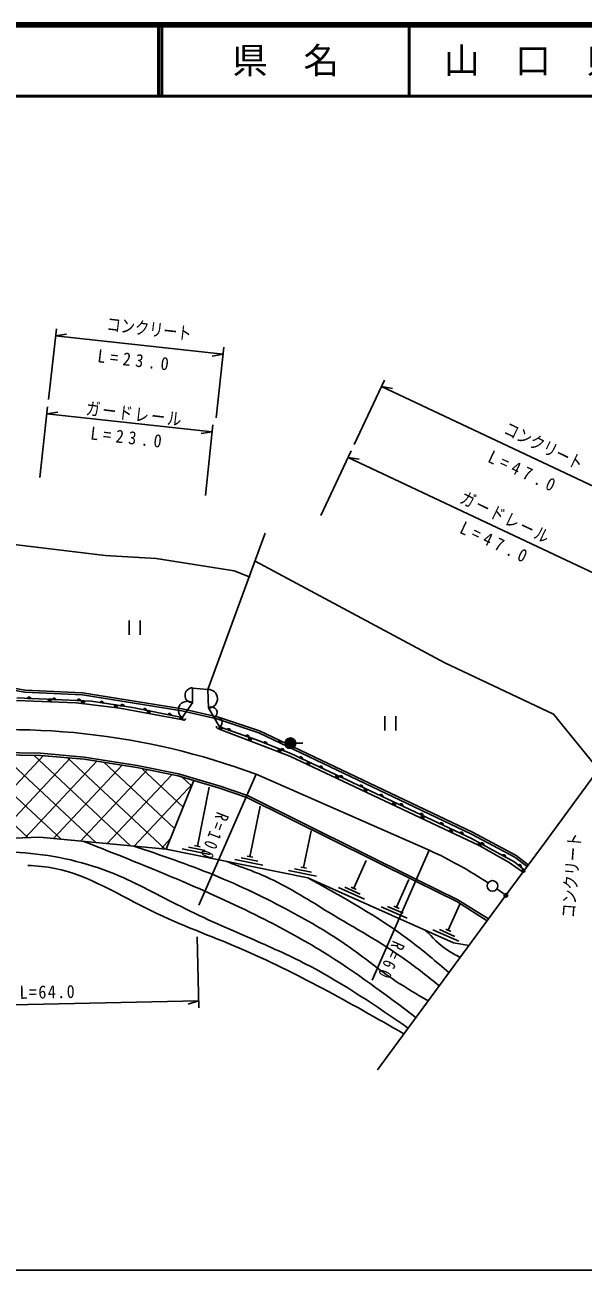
# Model space of a CAD drawing. Units: millimetres, scale not verified. Extents: x 40000 to 680000, y 20000 to 380000.
# Drawn here: x 278992 to 357417, y 205000 to 380000 of the extents above; entities that cross this region are included whole.
import ezdxf
from ezdxf.enums import TextEntityAlignment as Align

# ---------------------------------------------------------------- set-up
doc = ezdxf.new("R2010")
doc.units = ezdxf.units.MM
doc.header["$LTSCALE"] = 1000
doc.header["$PDMODE"] = 32
doc.header["$PDSIZE"] = 500
for name, color, linetype, lineweight in [('M-BGD', 7, 'Continuous', 25), ('M-TTL', 2, 'Continuous', 140), ('M-TTL-BAND', 7, 'Continuous', 25), ('M-TTL-LINE', 7, 'Continuous', 50), ('M-TTL-TXT', 7, 'Continuous', 13)]:
    doc.layers.add(name, color=color, linetype=linetype, lineweight=lineweight)
doc.layers.add('M-OTRS', color=6, linetype='Continuous')
doc.styles.add('ＭＳ ゴシック', font='')
doc.styles.get('ＭＳ ゴシック').set_extended_font_data('MS Gothic')

msp = doc.modelspace()

# ---------------------------------------------------------------- hatches: boundary and pattern name
at = {"layer": 'M-BGD'}
h = msp.add_hatch(dxfattribs=at)
h.set_pattern_fill('USER', color=256, style=0, pattern_type=2)
h.set_pattern_definition([(226.9006, (282773, 414668), (2190.51, -2049.8), []), (316.9006, (282773, 414668), (2049.8, 2190.51), [])])
h.paths.add_polyline_path([(238044, 272414), (263392, 276618), (269355, 277227), (275258, 277423), (281172, 277336), (287302, 276810), (294723, 275627), (300504, 274444), (302744, 273787), (298841, 264152), (287280, 265245), (281048, 265834), (265468, 265249), (251180, 268676), (249777, 269052), (239573, 267224)])

# ---------------------------------------------------------------- linework, layer by layer
for p, q in [((282324, 327336), (283408, 337277)), ((283299, 336283), (284836, 336538)), ((283299, 336283), (306839, 333718)), ((306947, 334712), (305863, 324771)), ((306839, 333718), (305302, 333463)), ((325265, 321022), (329528, 330068)), ((329101, 329164), (371604, 309138)), ((329101, 329164), (330637, 328904)), ((281099, 316381), (282172, 326323)), ((282065, 325329), (283601, 325586)), ((282065, 325329), (305309, 322819)), ((305416, 323813), (304343, 313871)), ((305309, 322819), (303773, 322563)), ((320577, 311071), (324839, 320117)), ((324413, 319213), (366916, 299188)), ((324413, 319213), (325949, 318953)), ((304706, 286600), (312763, 308556)), ((293658, 296290), (293658, 294290)), ((295178, 294290), (295178, 296290)), ((279826, 285353), (279367, 285373)), ((279378, 285403), (279817, 285383)), ((279809, 285414), (279389, 285432)), ((279420, 285461), (279780, 285445)), ((279751, 285476), (279452, 285490)), ((279503, 285517), (279703, 285509)), ((283301, 285260), (282881, 285278)), ((282913, 285307), (283272, 285291)), ((283244, 285322), (282944, 285335)), ((282995, 285363), (283195, 285354)), ((302542, 284732), (302542, 286797)), ((302542, 286797), (304706, 286600)), ((304706, 286600), (304804, 284043)), ((277813, 285073), (286178, 284729)), ((283318, 285199), (282859, 285219)), ((282870, 285249), (283310, 285229)), ((286178, 284729), (292330, 283991)), ((286811, 285045), (286351, 285065)), ((286362, 285094), (286802, 285075)), ((286793, 285105), (286374, 285124)), ((286405, 285153), (286765, 285137)), ((286736, 285168), (286436, 285181)), ((286487, 285209), (286687, 285200)), ((290008, 284722), (289553, 284791)), ((289567, 284819), (290002, 284753)), ((289997, 284784), (289582, 284847)), ((289616, 284872), (289972, 284818)), ((289947, 284852), (289650, 284898)), ((289704, 284920), (289902, 284890)), ((292330, 283991), (300941, 282367)), ((292908, 284280), (292454, 284349)), ((292468, 284377), (292903, 284311)), ((292898, 284342), (292482, 284405)), ((292517, 284431), (292872, 284376)), ((292847, 284411), (292551, 284456)), ((292605, 284478), (292802, 284448)), ((296094, 283701), (295643, 283791)), ((295658, 283819), (296090, 283733)), ((296086, 283764), (295674, 283846)), ((295709, 283870), (296062, 283799)), ((296039, 283835), (295745, 283893)), ((295800, 283913), (295996, 283874)), ((301030, 283607), (305953, 282471)), ((301069, 282676), (302542, 284732)), ((301097, 283900), (306020, 282764)), ((304804, 284043), (306328, 281329)), ((299565, 283007), (299114, 283097)), ((299129, 283125), (299561, 283038)), ((299557, 283070), (299145, 283152)), ((299180, 283176), (299533, 283105)), ((299510, 283140), (299216, 283199)), ((299271, 283219), (299467, 283180)), ((300941, 282367), (301236, 282311)), ((329579, 282850), (329579, 280850)), ((331099, 280850), (331099, 282850)), ((306123, 281096), (306404, 280989)), ((306404, 280989), (316214, 277249)), ((307859, 280830), (307424, 280981)), ((307443, 281006), (307859, 280861)), ((307859, 280893), (307463, 281031)), ((307501, 281049), (307841, 280931)), ((307822, 280969), (307539, 281068)), ((307596, 281080), (307785, 281014)), ((310465, 279925), (310030, 280076)), ((310049, 280101), (310465, 279957)), ((310465, 279988), (310069, 280126)), ((310107, 280145), (310447, 280027)), ((310428, 280065), (310145, 280163)), ((310202, 280175), (310391, 280109)), ((312964, 278978), (312538, 279150)), ((312558, 279174), (312966, 279009)), ((312968, 279041), (312579, 279198)), ((312618, 279215), (312951, 279080)), ((312935, 279119), (312657, 279231)), ((312714, 279240), (312900, 279166)), ((315552, 279142), (314562, 279280)), ((315333, 278151), (315055, 278264)), ((315113, 278273), (315298, 278198)), ((317045, 279038), (318045, 279038)), ((315362, 278010), (314936, 278182)), ((314956, 278206), (315364, 278042)), ((315366, 278073), (314977, 278230)), ((315016, 278247), (315350, 278112)), ((316214, 277249), (342804, 264654)), ((317970, 276852), (317553, 277048)), ((317575, 277071), (317973, 276884)), ((317977, 276915), (317597, 277094)), ((317637, 277108), (317963, 276955)), ((317948, 276995), (317676, 277122)), ((317734, 277128), (317916, 277043)), ((320793, 275529), (320376, 275725)), ((320398, 275748), (320796, 275561)), ((320800, 275592), (320420, 275771)), ((320460, 275785), (320786, 275632)), ((320771, 275672), (320500, 275799)), ((320558, 275805), (320739, 275720)), ((303407, 256276), (311462, 274697)), ((311462, 274697), (335799, 264006)), ((323616, 274206), (323199, 274402)), ((323221, 274425), (323620, 274238)), ((323623, 274269), (323243, 274448)), ((323283, 274462), (323609, 274309)), ((323594, 274349), (323323, 274476)), ((323381, 274482), (323562, 274397)), ((326439, 272883), (326022, 273079)), ((326044, 273102), (326443, 272915)), ((326446, 272946), (326066, 273124)), ((326106, 273139), (326432, 272986)), ((326417, 273026), (326146, 273153)), ((326204, 273159), (326385, 273074)), ((303224, 264589), (304902, 272856)), ((329262, 271560), (328846, 271756)), ((328867, 271779), (329266, 271592)), ((329269, 271623), (328889, 271801)), ((328929, 271816), (329255, 271663)), ((329241, 271703), (328969, 271830)), ((329027, 271836), (329208, 271751)), ((310616, 263089), (312057, 270193)), ((332085, 270237), (331669, 270433)), ((331690, 270456), (332089, 270269)), ((332093, 270300), (331712, 270478)), ((331752, 270493), (332078, 270340)), ((332064, 270380), (331792, 270507)), ((331850, 270513), (332031, 270428)), ((334908, 268914), (334492, 269110)), ((334514, 269132), (334912, 268946)), ((334916, 268977), (334535, 269155)), ((334575, 269170), (334901, 269017)), ((334887, 269057), (334615, 269184)), ((334673, 269190), (334854, 269105)), ((337731, 267591), (337315, 267787)), ((337337, 267809), (337735, 267623)), ((337739, 267654), (337358, 267832)), ((337398, 267847), (337724, 267694)), ((337710, 267734), (337438, 267861)), ((337496, 267867), (337677, 267782)), ((318143, 261562), (319190, 266725)), ((340555, 266268), (340138, 266464)), ((340160, 266486), (340558, 266300)), ((340562, 266331), (340182, 266509)), ((340221, 266524), (340547, 266371)), ((340533, 266411), (340261, 266538)), ((340319, 266544), (340500, 266459)), ((304321, 263958), (301969, 264435)), ((303616, 264509), (302832, 264668)), ((342804, 264654), (347036, 262292)), ((343475, 264750), (343073, 264974)), ((343097, 264995), (343481, 264781)), ((343487, 264812), (343120, 265016)), ((343161, 265028), (343475, 264853)), ((343464, 264894), (343202, 265040)), ((343260, 265042), (343435, 264945)), ((305025, 263407), (301105, 264202)), ((312417, 261907), (308497, 262703)), ((311712, 262459), (309360, 262936)), ((311008, 263010), (310224, 263169)), ((325185, 258672), (326923, 262576)), ((335799, 264006), (327766, 245739)), ((346505, 263067), (346103, 263291)), ((346126, 263312), (346511, 263098)), ((346516, 263129), (346149, 263333)), ((346190, 263345), (346505, 263170)), ((346493, 263211), (346231, 263357)), ((346289, 263359), (346464, 263262)), ((319943, 260380), (316023, 261176)), ((319239, 260931), (316887, 261409)), ((318535, 261482), (317750, 261642)), ((347036, 262292), (348906, 260964)), ((348697, 261651), (348335, 261934)), ((348361, 261952), (348708, 261680)), ((348718, 261710), (348388, 261969)), ((348430, 261974), (348713, 261752)), ((348708, 261794), (348472, 261979)), ((348530, 261972), (348687, 261849)), ((348906, 260964), (348967, 260921)), ((331200, 255993), (332940, 259902)), ((326686, 257127), (323032, 258754)), ((326118, 257818), (323926, 258794)), ((325550, 258509), (324819, 258834)), ((332701, 254449), (329047, 256076)), ((332133, 255140), (329941, 256116)), ((331565, 255831), (330834, 256156)), ((338480, 252752), (340121, 256436)), ((339982, 251208), (336328, 252834)), ((339414, 251898), (337222, 252875)), ((338846, 252589), (338115, 252915)), ((303422, 241840), (303210, 251837)), ((238700, 241466), (303401, 242839)), ((303401, 242839), (301910, 242388))]:
    msp.add_line(p, q, dxfattribs=at)
for points in [[(257804, 308287), (260034, 309447), (261105, 309581), (263381, 308778), (265032, 308466), (290263, 305432), (297423, 304986), (303670, 304004), (308399, 303290), (310630, 302398)], [(311328, 304644), (337995, 290323), (353282, 283140), (359574, 275334)], [(251132, 285823), (263617, 287737), (273595, 287441), (279020, 286515), (287097, 286136), (301077, 283903)], [(251178, 285526), (263636, 287436), (273565, 287141), (278988, 286216), (287066, 285837), (301030, 283607)], [(277849, 285410), (288326, 284948), (294127, 284064), (301069, 282676)], [(301577, 282501), (301570, 282462), (301539, 282407), (301500, 282363), (301442, 282323), (301387, 282303), (301315, 282296), (301236, 282311)], [(305953, 282471), (311843, 280494), (341748, 266265), (347849, 263025), (349542, 261703)], [(306048, 282756), (311956, 280772), (341883, 266533), (348013, 263277), (349720, 261945)], [(306123, 281096), (306049, 281124), (306005, 281152), (305960, 281201), (305933, 281243), (305920, 281291), (305913, 281358), (305921, 281408), (305932, 281436)], [(306328, 281329), (311541, 279520), (316337, 277584), (341745, 265677), (347804, 262311), (349191, 261226)], [(328541, 233168), (346993, 258240), (351976, 265010), (361987, 278612)], [(223919, 265491), (226815, 267468), (237953, 272703), (263352, 276915), (269334, 277527), (275255, 277724), (281187, 277636), (287338, 277108), (294776, 275922), (300576, 274736), (306420, 273022), (310287, 271704), (334098, 259870), (339810, 257058), (344126, 254344)], [(224088, 265243), (226964, 267207), (238044, 272414), (263392, 276618), (269355, 277228), (275258, 277423), (281172, 277336), (287302, 276810), (294723, 275627), (300504, 274444), (306330, 272736), (310171, 271426), (333965, 259601), (339663, 256796), (343948, 254102)], [(238044, 272414), (239573, 267224), (249777, 269052), (265468, 265249), (281048, 265834), (298841, 264152), (302744, 273787)], [(298841, 264152), (318755, 260111), (339225, 250997), (341391, 250627)]]:
    msp.add_lwpolyline(points, dxfattribs=at)
for points in [[(279345, 285344), (279368, 285403), (279400, 285452), (279452, 285500), (279503, 285527), (279564, 285545), (279644, 285541), (279703, 285519), (279752, 285486), (279800, 285434), (279827, 285383), (279845, 285322)], [(282837, 285190), (282860, 285249), (282892, 285298), (282944, 285345), (282996, 285373), (283056, 285391), (283136, 285387), (283195, 285364), (283244, 285332), (283292, 285280), (283320, 285229), (283337, 285168)], [(286330, 285036), (286352, 285095), (286384, 285143), (286437, 285191), (286488, 285219), (286549, 285236), (286629, 285233), (286688, 285210), (286736, 285178), (286784, 285126), (286812, 285074), (286829, 285014)], [(289529, 284764), (289557, 284821), (289595, 284866), (289652, 284907), (289706, 284930), (289768, 284940), (289847, 284928), (289903, 284899), (289948, 284862), (289990, 284805), (290012, 284751), (290023, 284689)], [(292429, 284323), (292458, 284379), (292495, 284424), (292552, 284466), (292606, 284488), (292668, 284498), (292748, 284486), (292804, 284458), (292849, 284420), (292891, 284363), (292913, 284310), (292924, 284247)], [(295617, 283766), (295649, 283821), (295688, 283864), (295747, 283903), (295801, 283923), (295864, 283931), (295943, 283915), (295998, 283884), (296041, 283844), (296080, 283785), (296100, 283731), (296107, 283668)], [(299088, 283072), (299120, 283127), (299159, 283170), (299218, 283209), (299273, 283229), (299335, 283236), (299414, 283221), (299469, 283189), (299512, 283150), (299551, 283091), (299571, 283036), (299579, 282974)], [(307395, 280959), (307434, 281009), (307479, 281046), (307542, 281077), (307599, 281089), (307663, 281088), (307738, 281062), (307788, 281024), (307826, 280979), (307856, 280915), (307868, 280858), (307868, 280795)], [(310001, 280054), (310040, 280104), (310085, 280142), (310148, 280173), (310205, 280184), (310269, 280184), (310344, 280157), (310394, 280119), (310432, 280074), (310463, 280011), (310474, 279953), (310474, 279890)], [(312508, 279130), (312549, 279178), (312595, 279213), (312660, 279241), (312718, 279250), (312781, 279246), (312855, 279216), (312903, 279175), (312939, 279128), (312966, 279063), (312975, 279006), (312971, 278942)], [(314906, 278162), (314947, 278210), (314994, 278245), (315059, 278273), (315116, 278282), (315179, 278278), (315254, 278248), (315302, 278207), (315337, 278161), (315365, 278095), (315374, 278038), (315370, 277975)], [(317522, 277029), (317566, 277075), (317614, 277107), (317681, 277131), (317739, 277137), (317802, 277130), (317874, 277096), (317920, 277053), (317952, 277004), (317976, 276938), (317982, 276880), (317975, 276817)], [(320345, 275706), (320389, 275752), (320437, 275784), (320504, 275808), (320562, 275814), (320625, 275807), (320697, 275773), (320743, 275730), (320775, 275681), (320800, 275615), (320805, 275557), (320798, 275494)], [(323168, 274383), (323212, 274429), (323260, 274461), (323327, 274485), (323385, 274491), (323448, 274484), (323520, 274450), (323566, 274407), (323599, 274358), (323623, 274292), (323629, 274234), (323621, 274171)], [(325992, 273060), (326035, 273106), (326084, 273138), (326150, 273162), (326208, 273168), (326271, 273161), (326343, 273127), (326389, 273083), (326422, 273035), (326446, 272969), (326452, 272911), (326444, 272848)], [(328815, 271737), (328858, 271783), (328907, 271815), (328973, 271839), (329031, 271845), (329094, 271838), (329166, 271804), (329212, 271760), (329245, 271712), (329269, 271646), (329275, 271588), (329267, 271525)], [(331638, 270414), (331681, 270460), (331730, 270492), (331796, 270516), (331854, 270522), (331917, 270515), (331990, 270481), (332035, 270437), (332068, 270389), (332092, 270323), (332098, 270265), (332091, 270202)], [(334461, 269091), (334505, 269137), (334553, 269169), (334619, 269193), (334677, 269199), (334740, 269192), (334813, 269158), (334859, 269114), (334891, 269066), (334915, 269000), (334921, 268942), (334914, 268879)], [(337284, 267768), (337328, 267814), (337376, 267846), (337443, 267870), (337501, 267876), (337563, 267869), (337636, 267835), (337682, 267791), (337714, 267743), (337738, 267677), (337744, 267619), (337737, 267556)], [(340107, 266445), (340151, 266491), (340199, 266523), (340266, 266547), (340324, 266553), (340386, 266546), (340459, 266512), (340505, 266468), (340537, 266420), (340561, 266354), (340567, 266295), (340560, 266233)], [(343041, 264957), (343088, 265000), (343138, 265029), (343206, 265048), (343265, 265050), (343327, 265039), (343397, 265000), (343440, 264953), (343469, 264903), (343488, 264835), (343490, 264777), (343478, 264714)], [(346071, 263274), (346117, 263317), (346168, 263346), (346236, 263365), (346294, 263367), (346356, 263356), (346426, 263317), (346469, 263270), (346498, 263220), (346517, 263152), (346519, 263094), (346508, 263031)], [(348301, 261923), (348353, 261958), (348408, 261979), (348478, 261987), (348536, 261980), (348595, 261959), (348659, 261909), (348693, 261857), (348714, 261802), (348723, 261732), (348716, 261674), (348695, 261615)]]:
    msp.add_lwpolyline(points, close=True, dxfattribs=at)
for centre, radius in [((282483, 285081), 200), ((282483, 285081), 120), ((282483, 285081), 40), ((287155, 284813), 200), ((287155, 284813), 120), ((287155, 284813), 40), ((291788, 284257), 200), ((291788, 284257), 120), ((291788, 284257), 40), ((296393, 283428), 200), ((296393, 283428), 120), ((296393, 283428), 40), ((300978, 282563), 200), ((300978, 282563), 120), ((300978, 282563), 40), ((306475, 281176), 200), ((306475, 281176), 120), ((306475, 281176), 40), ((310620, 279596), 200), ((310620, 279596), 120), ((310620, 279596), 40), ((316295, 279038), 750), ((316295, 279038), 660), ((316295, 279038), 570), ((316295, 279038), 480), ((316295, 279038), 390), ((316295, 279038), 300), ((316295, 279038), 210), ((316295, 279038), 120), ((316295, 279038), 30), ((314764, 278016), 200), ((314764, 278016), 120), ((314764, 278016), 40), ((318837, 276228), 200), ((318837, 276228), 120), ((318837, 276228), 40), ((322846, 274329), 200), ((322846, 274329), 120), ((322846, 274329), 40), ((326855, 272430), 200), ((326855, 272430), 120), ((326855, 272430), 40), ((330864, 270531), 200), ((330864, 270531), 120), ((330864, 270531), 40), ((334872, 268633), 200), ((334872, 268633), 120), ((334872, 268633), 40), ((338881, 266734), 200), ((338881, 266734), 120), ((338881, 266734), 40), ((342890, 264835), 200), ((342902, 264829), 200), ((342890, 264835), 120), ((342902, 264829), 120), ((342890, 264835), 40), ((342902, 264829), 40), ((349022, 261127), 200), ((349022, 261127), 120), ((349022, 261127), 40), ((344695, 258992), 750)]:
    msp.add_circle(centre, radius, dxfattribs=at)
for centre, radius, start, end in [((302542, 285782), 1050, 90, 270), ((304756, 285301), 1300, 272.2026, 92.2026), ((301797, 283692), 1250, 54.38296, 234.38296), ((305196, 283346), 800, 299.31909, 119.31909), ((305955, 281994), 750, 299.31909, 119.31909), ((276630, 180960), 100000, 69.61578, 98.01395), ((310924, 209405), 60000, 56.4529, 65.50624), ((310924, 209405), 60000, 53.58631, 55.01774)]:
    msp.add_arc(centre, radius, start, end, dxfattribs=at)
for points, knots in [([(287280, 265245), (291969, 263390), (296659, 261535), (301293, 259548), (305140, 257900), (308949, 256161), (312685, 254268), (315457, 252862), (318190, 251372), (320832, 249741), (325378, 246936), (329656, 243717), (333935, 240497)], [0, 0, 0, 0, 1, 1, 1, 2, 2, 2, 3, 3, 3, 4, 4, 4, 4]), ([(294308, 264580), (298081, 263307), (301855, 262034), (305536, 260529), (309219, 259023), (312810, 257286), (316324, 255399), (319071, 253924), (321771, 252358), (324320, 250571), (326589, 248981), (328737, 247214), (331034, 245668), (332531, 244660), (334091, 243744), (335651, 242829)], [0, 0, 0, 0, 1, 1, 1, 2, 2, 2, 3, 3, 3, 4, 4, 4, 5, 5, 5, 5]), ([(232396, 250194), (233539, 251495), (234682, 252797), (236092, 253664), (237678, 254640), (239601, 255068), (241448, 255626), (244601, 256578), (247530, 257910), (250576, 259020), (252387, 259661), (254215, 260271), (256083, 260680), (259176, 261335), (262389, 261375), (265513, 261962), (267993, 262416), (270412, 263201), (272906, 263547), (274920, 263805), (276974, 263787), (279016, 263622), (283327, 263298), (287598, 262306), (291581, 260680), (294800, 259342), (297824, 257620), (300936, 256078), (304296, 254372), (307750, 252909), (311195, 251401), (313850, 250239), (316498, 249051), (319059, 247705), (323860, 245179), (328350, 242095), (332841, 239011)], [0, 0, 0, 0, 1, 1, 1, 2, 2, 2, 3, 3, 3, 4, 4, 4, 5, 5, 5, 6, 6, 6, 7, 7, 7, 8, 8, 8, 9, 9, 9, 10, 10, 10, 11, 11, 11, 12, 12, 12, 12]), ([(279389, 261872), (280679, 261827), (281955, 261699), (283201, 261450), (288015, 260460), (292356, 257646), (296874, 255438), (300900, 253471), (305066, 251983), (309132, 250252), (317095, 246861), (324672, 242533), (332248, 238205)], [0, 0, 0, 0, 1, 1, 1, 2, 2, 2, 3, 3, 3, 4, 4, 4, 4]), ([(307233, 262449), (309339, 261697), (311445, 260946), (313457, 260001), (316334, 258650), (319019, 256903), (321755, 255248), (325361, 253068), (329055, 251048), (332467, 248610), (334090, 247451), (335648, 246197), (337207, 244943)], [0, 0, 0, 0, 1, 1, 1, 2, 2, 2, 3, 3, 3, 4, 4, 4, 4]), ([(318755, 260111), (323686, 257397), (328617, 254683), (333081, 251313), (334969, 249888), (336773, 248346), (338577, 246804)], [0, 0, 0, 0, 1, 1, 1, 2, 2, 2, 2]), ([(335288, 252750), (336237, 251762), (337187, 250774), (338303, 250016), (338890, 249618), (339523, 249284), (340156, 248949)], [0, 0, 0, 0, 1, 1, 1, 2, 2, 2, 2])]:
    msp.add_open_spline(points, degree=3, knots=knots, dxfattribs=at)
at = {"layer": 'M-OTRS'}
msp.add_point((346572, 257667), dxfattribs=at)
at = {"layer": 'M-TTL'}
msp.add_line((680000, 380000), (40000, 380000), dxfattribs=at)
at = {"layer": 'M-TTL-BAND'}
msp.add_line((40000, 205000), (579000, 205000), dxfattribs=at)
at = {"layer": 'M-TTL-LINE'}
for p, q in [((297750, 380000), (297750, 370000)), ((298250, 380000), (298250, 370000)), ((333000, 380000), (333000, 370000)), ((40000, 370000), (680000, 370000))]:
    msp.add_line(p, q, dxfattribs=at)

# ---------------------------------------------------------------- texts
at = {"layer": 'M-BGD', "style": 'ＭＳ ゴシック', "width": 0.8}
for rotation, p in [(353.3, (290317, 336536)), (334.1, (345847, 322131)), (85.4, (356753, 254367))]:
    msp.add_text('コンクリート', height=1833, rotation=rotation, dxfattribs=at).set_placement(p, align=Align.BOTTOM_LEFT)
at = {"layer": 'M-BGD', "char_height": 1833, "attachment_point": 7, "style": 'ＭＳ ゴシック'}
for s, insert, rotation in [('\\T1.59;\\W0.9;L=23.0', (289107, 332577), 353.3), ('\\T1.15;\\W0.8;ガードレール', (287458, 325129), 353.2), ('\\T1.59;\\W0.9;L=23.0', (288118, 321721), 353.3), ('\\T1.59;\\W0.9;L=47.0', (343867, 318612), 334.9), ('\\T1.15;\\W0.8;ガードレール', (339909, 312814), 334.4), ('\\T1.59;\\W0.9;L=47.0', (339909, 308635), 334.9), ('\\T1.42;\\W0.8;R=100', (305970, 269525), 249), ('\\T1.45;\\W0.8;R=60', (330713, 251436), 246.2), ('\\T1.18;\\W0.9;ロックネット\u3000L=64.0', (259670, 242603), 1)]:
    msp.add_mtext(s, dxfattribs=dict(at, insert=insert, rotation=rotation))
at = {"layer": 'M-TTL-TXT', "style": 'ＭＳ ゴシック'}
for s, p in [('県\u3000名', (315625, 375000)), ('山\u3000口\u3000県', (350375, 375000))]:
    msp.add_text(s, height=3666, dxfattribs=at).set_placement(p, align=Align.MIDDLE_CENTER)

doc.saveas('drawing.dxf')
